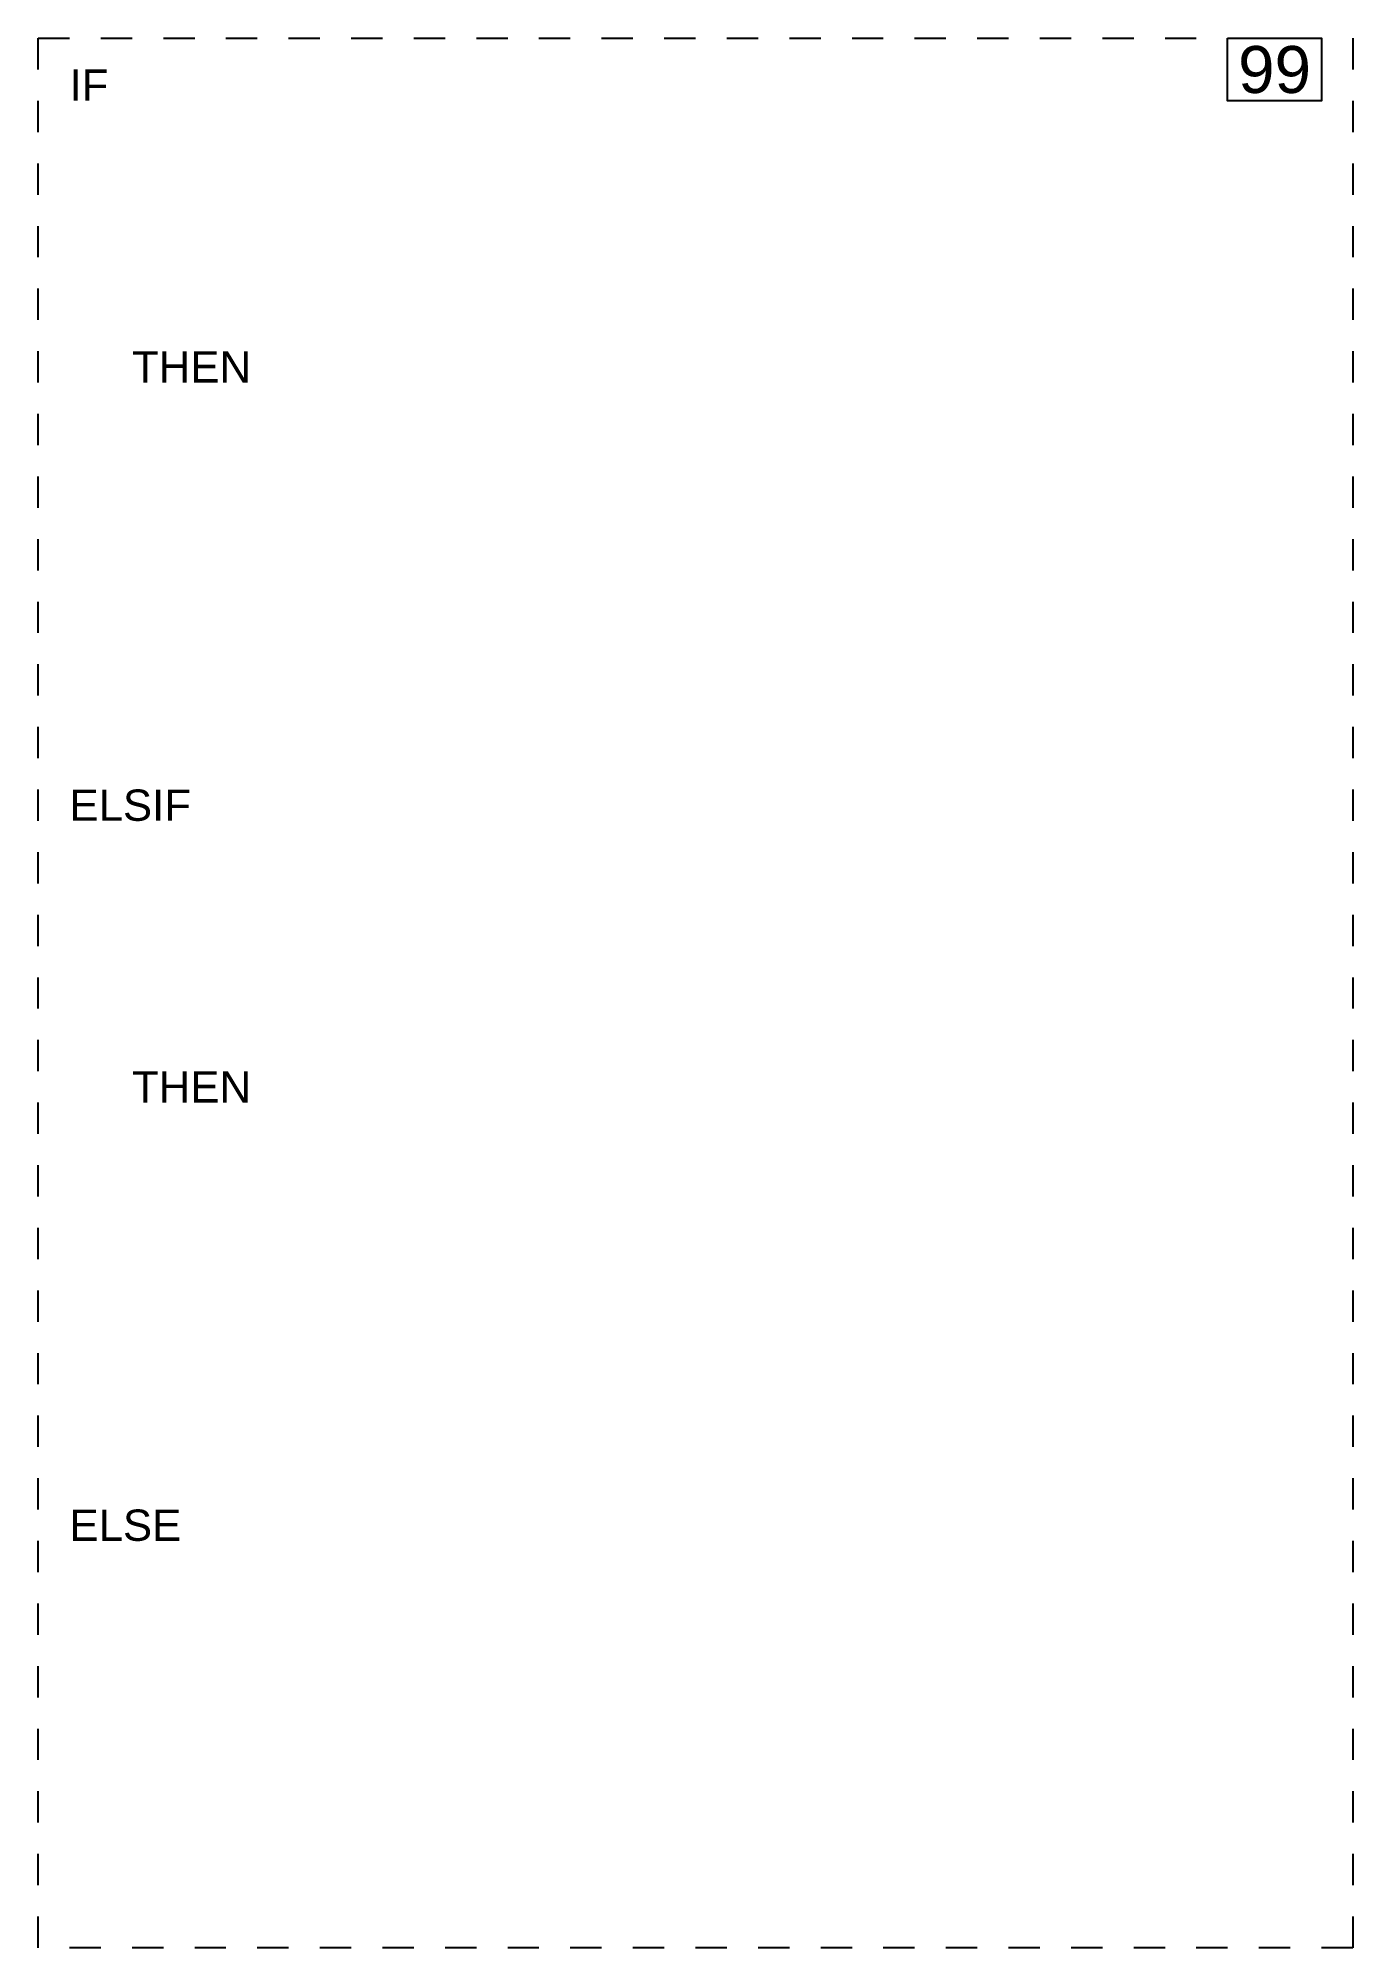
# Model space of a CAD drawing. Header units: inches. Extents: x 0 to 4.2, y -5.9 to 0.2.
import ezdxf
from ezdxf.enums import TextEntityAlignment as Align

# ---------------------------------------------------------------- set-up
doc = ezdxf.new("R2010")
doc.units = ezdxf.units.IN
doc.header["$MEASUREMENT"] = 0
doc.linetypes.add('DOT8', pattern=[0.03125, 0, -0.03125])
doc.styles.get("Standard").update_dxf_attribs({"font": 'arial.ttf'})

msp = doc.modelspace()

# ---------------------------------------------------------------- linework, layer by layer
at = {"linetype": 'DOT8'}
msp.add_lwpolyline([(0, 0.2), (4.2, 0.2), (4.2, -5.9), (0, -5.9)], close=True, dxfattribs=at)
msp.add_lwpolyline([(3.8, 0.2), (4.1, 0.2), (4.1, 0), (3.8, 0)], close=True)

# ---------------------------------------------------------------- texts
at = {"char_height": 0.1, "width": 0.27186, "attachment_point": 1}
for s, insert in [('IF', (0.1, 0.1)), ('THEN', (0.3, -0.8)), ('ELSIF', (0.1, -2.2)), ('THEN', (0.3, -3.1)), ('ELSE', (0.1, -4.5))]:
    msp.add_mtext(s, dxfattribs=dict(at, insert=insert))
msp.add_attdef('99', text='', height=0.15).set_placement((3.95, 0.1), align=Align.MIDDLE_CENTER)

doc.saveas('drawing.dxf')
